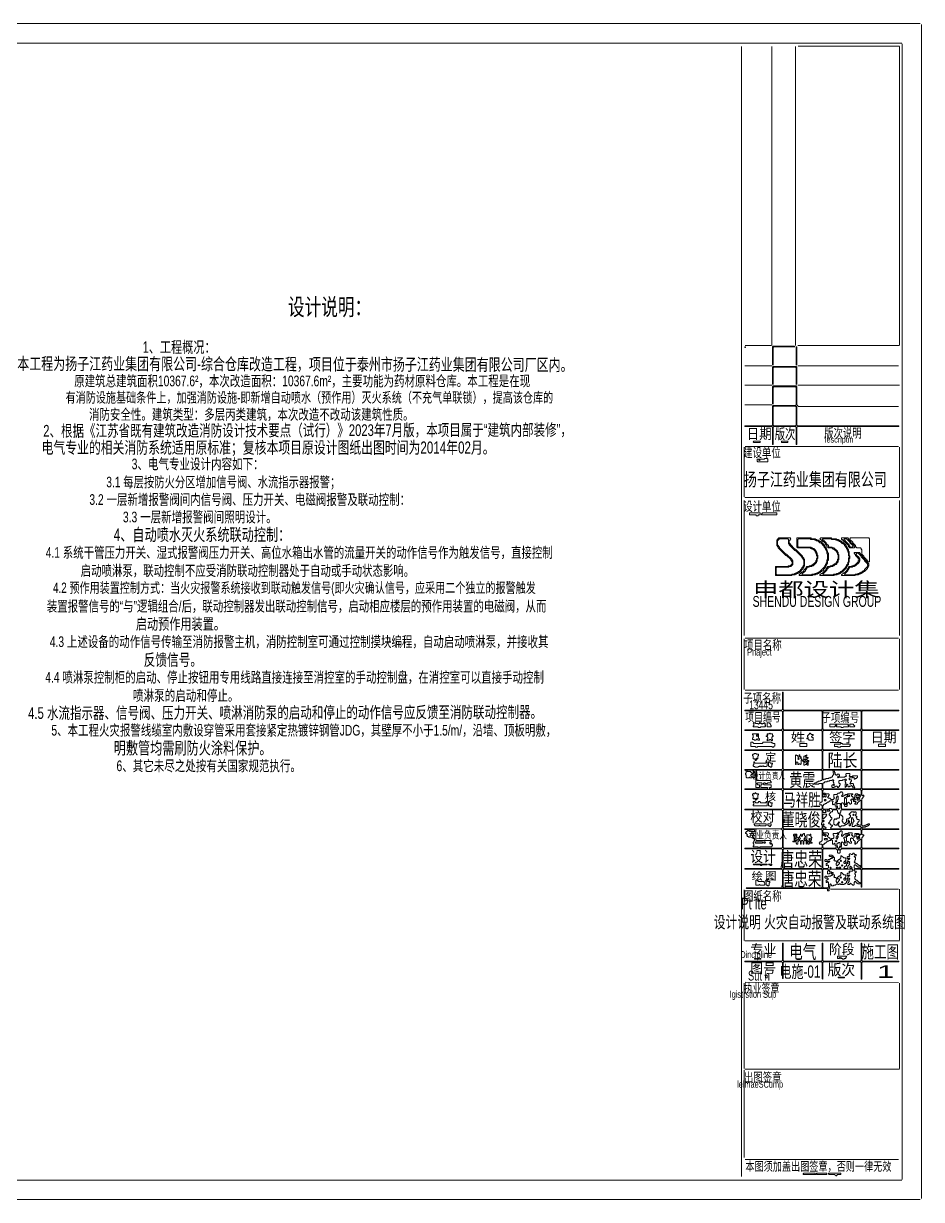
# Model space of a CAD drawing. Extents: x 67 to 2454, y 50 to 1737.
# Drawn here: x 1165 to 2454, y 50 to 1737 of the extents above; entities that cross this region are included whole.
import ezdxf

# ---------------------------------------------------------------- set-up
doc = ezdxf.new("R2010")
doc.units = 0
for name, color, linetype, lineweight in [('OCR_TEXT', 6, 'Continuous', 0), ('TRACE_CURVE', 6, 'Continuous', 0), ('TRACE_STRAIGHT', 5, 'Continuous', 0), ('TRACE_TEXT_SYMBOL', 6, 'Continuous', 0)]:
    doc.layers.add(name, color=color, linetype=linetype, lineweight=lineweight)
doc.styles.add('wqy-unicode', font='wqy-unicode.lff')

msp = doc.modelspace()

# ---------------------------------------------------------------- linework, layer by layer
at = {"layer": 'TRACE_CURVE', "color": 6}
for points in [[(2241, 1217), (2240, 1216), (2240, 1192), (2241, 1191), (2241, 1215), (2242, 1216), (2273, 1216), (2274, 1215), (2274, 1190), (2273, 1189), (2241, 1189), (2240, 1188), (2240, 1161), (2239, 1160), (2200, 1160), (2200, 1159), (2239, 1159), (2240, 1158), (2240, 1133), (2241, 1133), (2241, 1158), (2242, 1159), (2273, 1159), (2274, 1158), (2274, 1133), (2275, 1133), (2275, 1158), (2276, 1159), (2421, 1159), (2421, 1160), (2276, 1160), (2275, 1161), (2275, 1186), (2274, 1187), (2276, 1189), (2275, 1190), (2275, 1216), (2274, 1217)], [(2241, 1187), (2242, 1188), (2273, 1188), (2274, 1187), (2274, 1161), (2273, 1160), (2242, 1160), (2241, 1161)], [(2255, 750), (2256, 751), (2310, 751), (2311, 750), (2311, 725), (2310, 724), (2256, 724), (2255, 725)], [(2312, 750), (2313, 751), (2366, 751), (2367, 750), (2367, 725), (2366, 724), (2313, 724), (2312, 725)], [(2255, 722), (2256, 723), (2310, 723), (2311, 722), (2311, 696), (2310, 695), (2256, 695), (2255, 696)], [(2312, 722), (2313, 723), (2366, 723), (2367, 722), (2367, 696), (2366, 695), (2313, 695), (2312, 696)], [(2255, 693), (2256, 694), (2310, 694), (2311, 693), (2311, 668), (2310, 667), (2256, 667), (2255, 668)], [(2312, 693), (2313, 694), (2366, 694), (2367, 693), (2367, 668), (2366, 667), (2313, 667), (2312, 668)], [(2203, 665), (2204, 666), (2211, 666), (2212, 665), (2212, 663), (2213, 662), (2212, 661), (2211, 661), (2209, 663), (2209, 664), (2204, 664)], [(2209, 659), (2210, 660), (2211, 660), (2212, 659), (2212, 657), (2211, 656), (2209, 658)], [(2212, 665), (2213, 666), (2216, 666), (2217, 665), (2216, 664), (2216, 662), (2215, 661), (2214, 662), (2214, 664), (2213, 664)], [(2214, 659), (2215, 660), (2216, 659), (2215, 658)], [(2217, 665), (2218, 666), (2253, 666), (2254, 665), (2254, 640), (2253, 639), (2236, 639), (2235, 640), (2236, 641), (2238, 641), (2238, 645), (2228, 645), (2227, 646), (2227, 647), (2228, 648), (2229, 648), (2230, 647), (2232, 647), (2233, 648), (2238, 648), (2238, 649), (2237, 650), (2237, 651), (2218, 651), (2217, 652)], [(2255, 665), (2256, 666), (2310, 666), (2311, 665), (2311, 652), (2310, 651), (2309, 651), (2308, 650), (2306, 650), (2305, 649), (2304, 649), (2303, 648), (2301, 648), (2300, 647), (2300, 646), (2306, 646), (2307, 647), (2310, 647), (2311, 646), (2311, 640), (2310, 639), (2256, 639), (2255, 640)], [(2312, 665), (2313, 666), (2326, 666), (2327, 665), (2327, 662), (2328, 661), (2328, 660), (2326, 658), (2326, 657), (2325, 656), (2324, 656), (2323, 655), (2321, 655), (2320, 654), (2317, 654), (2316, 653), (2314, 653), (2313, 652), (2312, 653)], [(2328, 665), (2329, 666), (2366, 666), (2367, 665), (2367, 640), (2366, 639), (2358, 639), (2357, 640), (2358, 641), (2357, 642), (2357, 643), (2356, 644), (2356, 646), (2355, 647), (2353, 647), (2352, 648), (2352, 649), (2353, 650), (2353, 652), (2351, 652), (2350, 653), (2350, 654), (2351, 655), (2354, 655), (2355, 656), (2356, 656), (2357, 655), (2357, 653), (2358, 653), (2359, 654), (2360, 654), (2362, 656), (2362, 658), (2355, 658), (2354, 657), (2351, 657), (2350, 658), (2351, 659), (2351, 661), (2346, 661), (2345, 660), (2345, 659), (2346, 658), (2345, 657), (2344, 657), (2343, 656), (2336, 656), (2335, 657), (2336, 658), (2336, 659), (2335, 660), (2333, 660), (2332, 659), (2331, 659), (2330, 660), (2330, 662), (2329, 663), (2329, 664)], [(2327, 645), (2328, 646), (2329, 645), (2328, 644)], [(2333, 656), (2334, 657), (2335, 656), (2334, 655)], [(2351, 647), (2352, 648), (2353, 647), (2352, 646)], [(2255, 637), (2256, 638), (2310, 638), (2311, 637), (2311, 621), (2310, 620), (2309, 620), (2308, 619), (2308, 616), (2310, 616), (2311, 615), (2311, 611), (2310, 610), (2256, 610), (2255, 611)], [(2312, 637), (2313, 638), (2366, 638), (2367, 637), (2367, 631), (2366, 630), (2365, 630), (2364, 631), (2363, 631), (2362, 632), (2359, 632), (2359, 631), (2358, 630), (2358, 627), (2357, 626), (2356, 626), (2355, 627), (2355, 628), (2354, 628), (2353, 629), (2353, 630), (2354, 631), (2355, 631), (2355, 632), (2348, 632), (2347, 631), (2345, 631), (2344, 630), (2343, 630), (2341, 628), (2340, 628), (2339, 629), (2341, 631), (2341, 633), (2340, 634), (2340, 635), (2338, 635), (2336, 633), (2334, 633), (2332, 631), (2328, 631), (2328, 627), (2329, 626), (2327, 624), (2324, 624), (2322, 626), (2320, 626), (2319, 627), (2320, 628), (2320, 629), (2321, 630), (2321, 631), (2320, 632), (2316, 632), (2315, 633), (2314, 633), (2313, 632), (2312, 633)], [(2312, 631), (2313, 632), (2314, 631), (2316, 631), (2317, 630), (2317, 628), (2316, 627), (2315, 628), (2315, 629), (2314, 629), (2314, 628), (2313, 627), (2312, 628)], [(2332, 628), (2333, 629), (2334, 628), (2334, 624), (2333, 623), (2333, 621), (2332, 620), (2331, 621), (2331, 626), (2332, 627)], [(2354, 625), (2356, 623), (2356, 621), (2359, 621), (2360, 620), (2358, 618), (2358, 617), (2361, 617), (2362, 618), (2362, 619), (2366, 623), (2367, 622), (2367, 611), (2366, 610), (2340, 610), (2339, 611), (2339, 618), (2340, 619), (2341, 619), (2342, 618), (2342, 617), (2343, 616), (2343, 615), (2344, 614), (2346, 614), (2347, 615), (2347, 618), (2349, 620), (2351, 618), (2351, 617), (2352, 617), (2353, 618), (2353, 622), (2352, 623)], [(2343, 626), (2344, 627), (2346, 625), (2346, 617), (2345, 616), (2344, 617), (2344, 618), (2343, 619)], [(2346, 628), (2347, 629), (2348, 628), (2347, 627)], [(2347, 629), (2348, 630), (2350, 630), (2351, 629), (2350, 628), (2348, 628)], [(2356, 624), (2357, 625), (2358, 625), (2359, 624), (2358, 623), (2357, 623)], [(2360, 629), (2361, 630), (2363, 630), (2364, 629), (2365, 629), (2366, 628), (2365, 627), (2362, 627), (2361, 626), (2360, 627)], [(2363, 626), (2364, 626), (2365, 625), (2363, 623), (2362, 623), (2361, 624)], [(2255, 608), (2256, 609), (2310, 609), (2311, 608), (2311, 591), (2310, 590), (2310, 588), (2311, 587), (2311, 583), (2310, 582), (2256, 582), (2255, 583)], [(2322, 622), (2326, 622), (2327, 621), (2326, 620), (2326, 617), (2327, 616), (2328, 617), (2329, 617), (2330, 616), (2330, 615), (2331, 614), (2331, 612), (2332, 611), (2331, 610), (2325, 610), (2324, 611), (2322, 611), (2321, 610), (2313, 610), (2312, 611), (2312, 615), (2314, 617), (2315, 617), (2316, 618), (2317, 618), (2319, 620), (2320, 620)], [(2312, 608), (2313, 609), (2315, 609), (2316, 608), (2316, 607), (2317, 606), (2316, 605), (2313, 605), (2312, 606)], [(2314, 623), (2315, 624), (2316, 624), (2317, 623), (2316, 622), (2315, 622)], [(2318, 608), (2319, 609), (2321, 609), (2322, 608), (2321, 607), (2319, 607)], [(2330, 619), (2331, 620), (2332, 619), (2331, 618)], [(2332, 617), (2333, 618), (2337, 618), (2338, 617), (2337, 616), (2337, 612), (2335, 610), (2333, 612), (2333, 614), (2332, 615)], [(2338, 608), (2339, 609), (2366, 609), (2367, 608), (2367, 588), (2366, 587), (2364, 587), (2363, 588), (2362, 588), (2361, 589), (2363, 591), (2363, 592), (2364, 593), (2364, 595), (2362, 595), (2361, 596), (2361, 597), (2360, 598), (2361, 599), (2361, 600), (2360, 600), (2359, 601), (2359, 602), (2360, 603), (2360, 605), (2359, 606), (2358, 606), (2357, 605), (2356, 606), (2353, 606), (2350, 603), (2350, 602), (2351, 602), (2352, 601), (2352, 599), (2349, 596), (2347, 596), (2346, 595), (2346, 592), (2343, 589), (2341, 591), (2341, 592), (2340, 593), (2340, 594), (2341, 595), (2341, 599), (2340, 600), (2340, 601), (2339, 601), (2338, 602), (2337, 602), (2336, 603), (2337, 604), (2337, 605), (2338, 606)], [(2312, 602), (2313, 603), (2317, 603), (2318, 602), (2317, 601), (2317, 600), (2313, 596), (2312, 597)], [(2312, 593), (2313, 594), (2314, 593), (2313, 592)], [(2334, 591), (2335, 592), (2336, 591), (2335, 590)], [(2348, 593), (2349, 594), (2350, 593), (2349, 592)], [(2349, 592), (2350, 593), (2351, 592), (2350, 591)], [(2355, 602), (2356, 603), (2357, 602), (2356, 601)], [(2206, 580), (2207, 581), (2213, 581), (2214, 580), (2214, 578), (2213, 577), (2212, 578), (2211, 577), (2210, 577), (2209, 578), (2209, 579), (2208, 579), (2207, 578), (2206, 579)], [(2216, 581), (2217, 582), (2252, 582), (2254, 580), (2254, 555), (2253, 554), (2222, 554), (2221, 555), (2222, 556), (2239, 556), (2239, 557), (2240, 558), (2240, 559), (2239, 560), (2239, 561), (2238, 561), (2237, 560), (2236, 561), (2236, 562), (2237, 563), (2238, 563), (2238, 565), (2217, 565), (2216, 566)], [(2255, 580), (2256, 581), (2310, 581), (2311, 580), (2311, 565), (2309, 563), (2308, 563), (2308, 562), (2307, 561), (2308, 560), (2310, 560), (2311, 559), (2311, 555), (2310, 554), (2256, 554), (2255, 555)], [(2312, 588), (2313, 589), (2314, 588), (2313, 587)], [(2312, 585), (2313, 586), (2315, 584), (2316, 584), (2317, 583), (2316, 582), (2313, 582), (2312, 583)], [(2312, 580), (2313, 581), (2366, 581), (2367, 580), (2367, 574), (2366, 573), (2365, 574), (2364, 574), (2363, 575), (2358, 575), (2358, 571), (2357, 570), (2356, 570), (2355, 571), (2355, 572), (2354, 572), (2353, 573), (2354, 574), (2354, 576), (2349, 576), (2348, 575), (2345, 575), (2344, 574), (2343, 574), (2340, 571), (2339, 572), (2339, 573), (2340, 574), (2340, 578), (2339, 579), (2338, 579), (2335, 576), (2333, 576), (2332, 575), (2327, 575), (2327, 573), (2328, 572), (2328, 569), (2327, 568), (2325, 568), (2324, 567), (2323, 567), (2322, 568), (2322, 569), (2321, 569), (2319, 571), (2319, 572), (2320, 573), (2320, 575), (2319, 576), (2313, 576), (2312, 577)], [(2312, 574), (2313, 575), (2314, 574), (2314, 573), (2313, 572), (2312, 573)], [(2314, 573), (2315, 574), (2316, 574), (2317, 573), (2317, 572), (2316, 571)], [(2333, 589), (2334, 590), (2335, 589), (2334, 588)], [(2333, 574), (2334, 575), (2335, 574), (2334, 573)], [(2348, 573), (2349, 574), (2350, 574), (2351, 573), (2350, 572), (2349, 572)], [(2360, 573), (2361, 574), (2362, 574), (2363, 573), (2364, 573), (2365, 572), (2364, 571), (2363, 571), (2362, 570), (2361, 570), (2360, 571)], [(2215, 562), (2216, 563), (2225, 563), (2226, 562), (2225, 561), (2216, 561)], [(2227, 562), (2228, 563), (2229, 563), (2230, 562), (2229, 561), (2228, 561)], [(2323, 565), (2324, 566), (2325, 566), (2326, 565), (2326, 560), (2328, 560), (2329, 561), (2330, 560), (2330, 558), (2331, 557), (2331, 555), (2330, 554), (2313, 554), (2312, 555), (2312, 559), (2313, 560), (2314, 560), (2315, 561), (2316, 561), (2319, 564), (2320, 564), (2321, 565)], [(2314, 567), (2315, 568), (2318, 568), (2319, 567), (2318, 566), (2315, 566)], [(2330, 564), (2331, 565), (2332, 564), (2331, 563)], [(2333, 572), (2334, 571), (2334, 570), (2333, 569), (2333, 568), (2332, 567), (2331, 568), (2331, 570)], [(2334, 561), (2335, 562), (2336, 562), (2337, 561), (2337, 557), (2336, 556), (2336, 555), (2335, 554), (2334, 554), (2333, 555), (2333, 557), (2332, 558), (2332, 560), (2333, 561)], [(2352, 568), (2353, 569), (2354, 568), (2355, 568), (2356, 567), (2356, 565), (2357, 565), (2359, 563), (2358, 562), (2358, 560), (2359, 560), (2360, 561), (2361, 561), (2362, 562), (2362, 563), (2366, 567), (2367, 566), (2367, 555), (2366, 554), (2339, 554), (2338, 555), (2338, 556), (2339, 557), (2339, 562), (2340, 563), (2342, 561), (2342, 560), (2344, 558), (2346, 558), (2347, 559), (2347, 563), (2348, 564), (2351, 561), (2353, 561), (2353, 563), (2352, 564)], [(2342, 569), (2343, 570), (2345, 570), (2346, 569), (2346, 565), (2345, 564), (2345, 562), (2344, 561), (2343, 562), (2343, 567), (2342, 568)], [(2345, 572), (2346, 573), (2347, 573), (2348, 572), (2347, 571), (2346, 571)], [(2361, 568), (2362, 569), (2363, 569), (2364, 568), (2363, 567), (2362, 567)], [(2363, 569), (2364, 570), (2365, 569), (2364, 568)], [(2255, 552), (2256, 553), (2310, 553), (2311, 552), (2311, 526), (2310, 525), (2256, 525), (2255, 526)], [(2326, 541), (2327, 542), (2328, 541), (2327, 540)], [(2334, 552), (2335, 553), (2336, 552), (2335, 551)], [(2349, 539), (2350, 540), (2351, 539), (2350, 538)], [(2255, 523), (2256, 524), (2310, 524), (2311, 523), (2311, 498), (2310, 497), (2256, 497), (2255, 498)], [(2312, 523), (2313, 524), (2319, 524), (2320, 523), (2320, 522), (2319, 521), (2319, 517), (2321, 517), (2322, 518), (2324, 518), (2326, 516), (2325, 515), (2324, 515), (2323, 514), (2320, 514), (2319, 513), (2318, 513), (2317, 514), (2316, 514), (2315, 513), (2315, 512), (2316, 511), (2319, 511), (2320, 510), (2318, 508), (2317, 508), (2317, 505), (2318, 505), (2319, 506), (2320, 505), (2320, 498), (2319, 497), (2313, 497), (2312, 498)], [(2320, 535), (2321, 536), (2322, 535), (2321, 534)], [(2323, 524), (2354, 524), (2355, 523), (2355, 522), (2354, 521), (2350, 521), (2350, 520), (2351, 519), (2350, 518), (2348, 518), (2347, 517), (2347, 515), (2348, 515), (2349, 514), (2348, 513), (2348, 511), (2347, 510), (2345, 510), (2344, 511), (2344, 512), (2345, 513), (2345, 515), (2344, 516), (2342, 516), (2339, 519), (2338, 519), (2338, 516), (2336, 514), (2335, 514), (2333, 512), (2333, 511), (2332, 510), (2331, 511), (2331, 512), (2329, 512), (2328, 513), (2329, 514), (2329, 516), (2327, 516), (2326, 517), (2327, 518), (2327, 519), (2325, 519), (2324, 520), (2322, 520), (2321, 521), (2321, 522)], [(2322, 526), (2323, 527), (2324, 526), (2323, 525)], [(2332, 534), (2333, 535), (2334, 534), (2335, 534), (2336, 533), (2336, 532), (2333, 529), (2332, 529), (2331, 530), (2331, 532), (2332, 533)], [(2331, 526), (2332, 527), (2333, 527), (2334, 526), (2333, 525), (2332, 525)], [(2335, 526), (2336, 527), (2337, 527), (2338, 526), (2337, 525), (2336, 525)], [(2337, 536), (2338, 537), (2339, 536), (2338, 535)], [(2339, 529), (2340, 530), (2341, 529), (2340, 528)], [(2347, 534), (2348, 535), (2350, 535), (2351, 534), (2350, 533), (2350, 532), (2351, 531), (2348, 528), (2348, 526), (2347, 525), (2343, 525), (2342, 526), (2344, 528), (2345, 528), (2346, 529), (2346, 531), (2347, 532), (2348, 532), (2348, 533)], [(2342, 534), (2343, 535), (2344, 535), (2345, 534), (2345, 533), (2344, 532), (2343, 532), (2342, 533)], [(2351, 527), (2352, 528), (2354, 526), (2353, 525), (2352, 525), (2351, 526)], [(2357, 529), (2358, 530), (2359, 530), (2361, 528), (2362, 528), (2363, 527), (2365, 527), (2366, 528), (2367, 527), (2367, 526), (2366, 525), (2358, 525), (2357, 526)], [(2357, 523), (2358, 524), (2366, 524), (2367, 523), (2367, 505), (2366, 504), (2365, 505), (2364, 505), (2361, 508), (2360, 508), (2358, 510), (2358, 513), (2359, 514), (2359, 516), (2358, 517), (2358, 518), (2359, 519), (2360, 519), (2360, 521), (2358, 521), (2357, 522)], [(2332, 510), (2333, 511), (2334, 510), (2335, 510), (2336, 509), (2336, 508), (2333, 505), (2332, 505), (2331, 506), (2331, 508), (2332, 509)], [(2337, 512), (2338, 513), (2339, 512), (2338, 511)], [(2342, 510), (2343, 511), (2344, 511), (2345, 510), (2345, 509), (2344, 508), (2343, 508), (2342, 509)], [(2349, 515), (2350, 516), (2351, 515), (2350, 514)], [(2339, 505), (2340, 506), (2341, 505), (2340, 504)]]:
    msp.add_lwpolyline(points, close=True, dxfattribs=at)
for points in [[(2254, 778), (2254, 753), (2253, 752), (2200, 752), (2200, 751), (2253, 751), (2254, 750), (2254, 725), (2253, 724), (2200, 724), (2200, 723), (2253, 723), (2254, 722), (2254, 696), (2253, 695), (2200, 695), (2200, 694), (2253, 694), (2254, 693), (2254, 668), (2253, 667), (2200, 667), (2200, 666), (2201, 666), (2202, 665), (2202, 662), (2201, 661), (2201, 660), (2202, 659), (2202, 656), (2203, 655), (2206, 655), (2207, 656), (2208, 655), (2210, 655), (2211, 656), (2212, 656), (2213, 655), (2214, 655), (2214, 656), (2215, 657), (2216, 656), (2216, 648), (2217, 647), (2216, 646), (2216, 641), (2221, 641), (2221, 645), (2219, 645), (2218, 646), (2218, 647), (2219, 648), (2224, 648), (2225, 647), (2225, 646), (2224, 645), (2223, 645), (2223, 641), (2232, 641), (2233, 640), (2232, 639), (2200, 639), (2200, 638), (2253, 638)], [(2368, 722), (2369, 723), (2421, 723), (2421, 724), (2369, 724), (2368, 725), (2368, 750), (2369, 751), (2421, 751), (2421, 752), (2256, 752), (2255, 753), (2255, 778), (2254, 778)], [(2368, 552), (2369, 553), (2421, 553), (2421, 554), (2369, 554), (2368, 555), (2368, 569), (2371, 572), (2371, 573), (2369, 573), (2368, 574), (2368, 580), (2369, 581), (2421, 581), (2421, 582), (2369, 582), (2368, 583), (2369, 584), (2373, 584), (2374, 585), (2375, 585), (2376, 586), (2377, 586), (2379, 588), (2379, 589), (2377, 589), (2376, 588), (2375, 588), (2374, 587), (2373, 587), (2372, 586), (2369, 586), (2368, 587), (2368, 608), (2369, 609), (2421, 609), (2421, 610), (2369, 610), (2368, 611), (2368, 625), (2371, 628), (2371, 630), (2370, 630), (2369, 629), (2368, 630), (2368, 637), (2369, 638), (2421, 638), (2421, 639), (2369, 639), (2368, 640), (2368, 665), (2369, 666), (2421, 666), (2421, 667), (2369, 667), (2368, 668), (2368, 693), (2369, 694), (2421, 694), (2421, 695), (2369, 695), (2368, 696), (2368, 722)], [(2343, 652), (2344, 653), (2345, 653), (2346, 652), (2344, 650), (2344, 649), (2345, 648), (2345, 647), (2344, 646), (2344, 641), (2346, 643), (2346, 645), (2347, 646), (2348, 645), (2348, 643), (2349, 642), (2350, 642), (2351, 643), (2352, 643), (2353, 644), (2355, 642), (2355, 641), (2356, 640), (2355, 639), (2313, 639), (2312, 640), (2312, 647), (2313, 648), (2314, 648), (2315, 649), (2318, 649), (2319, 650), (2321, 650), (2322, 651), (2325, 651), (2326, 652), (2327, 652), (2328, 651), (2327, 650), (2327, 649), (2328, 648), (2328, 646), (2327, 645), (2326, 645), (2325, 644), (2325, 642), (2326, 641), (2328, 641), (2329, 642), (2330, 642), (2331, 643), (2332, 643), (2333, 642), (2333, 641), (2334, 641), (2336, 643), (2336, 644), (2337, 645), (2337, 647), (2336, 647), (2335, 648), (2335, 650), (2336, 651), (2340, 651)], [(2340, 651), (2341, 652), (2343, 652)], [(2253, 638), (2254, 637), (2254, 611), (2253, 610), (2200, 610), (2200, 609), (2253, 609), (2254, 608), (2254, 583), (2253, 582), (2200, 582), (2200, 581), (2204, 581), (2205, 580), (2203, 578), (2202, 578), (2202, 577), (2201, 576), (2201, 575), (2202, 575), (2204, 573), (2203, 572), (2204, 571), (2205, 571), (2206, 570), (2208, 570), (2208, 572), (2209, 573), (2209, 574), (2210, 575), (2211, 575), (2213, 573), (2212, 572), (2211, 572), (2211, 570), (2212, 570), (2214, 568), (2214, 565), (2213, 564), (2213, 563), (2212, 562), (2212, 561), (2213, 560), (2213, 558), (2212, 557), (2212, 556), (2219, 556), (2220, 555), (2219, 554), (2200, 554), (2200, 553), (2253, 553), (2254, 552), (2254, 526), (2253, 525), (2200, 525), (2200, 524), (2253, 524), (2254, 523), (2254, 498), (2253, 497), (2202, 497), (2203, 496), (2318, 496)], [(2323, 583), (2326, 586), (2326, 587), (2324, 587), (2323, 588), (2323, 589), (2321, 589), (2320, 590), (2322, 592), (2322, 593), (2325, 596), (2325, 598), (2324, 598), (2323, 599), (2323, 600), (2321, 602), (2321, 603), (2324, 606), (2326, 606), (2326, 608)], [(2326, 608), (2327, 609), (2332, 609), (2333, 608), (2333, 606), (2334, 605), (2334, 604), (2335, 604), (2337, 602), (2336, 601), (2336, 598), (2335, 597), (2332, 597), (2332, 596), (2331, 595), (2330, 596), (2329, 596), (2329, 595), (2328, 594), (2328, 588), (2329, 588), (2330, 587), (2332, 587), (2332, 588), (2333, 589), (2334, 588), (2334, 586), (2335, 586), (2337, 584), (2339, 586), (2342, 586), (2343, 587), (2344, 587), (2345, 588), (2346, 588), (2349, 591), (2350, 590), (2350, 586), (2351, 586), (2352, 587), (2352, 589), (2353, 590), (2353, 597), (2354, 598), (2355, 597), (2355, 596), (2356, 595), (2356, 594), (2357, 593), (2355, 591), (2355, 589), (2354, 588), (2354, 585), (2357, 585), (2359, 587), (2360, 586), (2362, 586), (2363, 585), (2366, 585), (2367, 584), (2367, 583), (2366, 582), (2324, 582), (2323, 583)], [(2312, 552), (2313, 553), (2331, 553), (2333, 551), (2333, 548), (2334, 547), (2336, 547), (2337, 548), (2337, 551), (2339, 553), (2366, 553), (2367, 552), (2367, 529), (2366, 528), (2365, 529), (2364, 529), (2361, 532), (2360, 532), (2359, 533), (2358, 533), (2357, 534), (2358, 535), (2358, 537), (2359, 538), (2359, 541), (2358, 541), (2357, 542), (2358, 543), (2360, 543), (2360, 545), (2358, 545), (2357, 546), (2357, 547), (2355, 547), (2355, 546), (2354, 545), (2353, 545), (2352, 546), (2351, 546), (2350, 545), (2350, 544), (2351, 543), (2350, 542), (2348, 542), (2347, 541), (2347, 539), (2348, 539), (2349, 538), (2348, 537), (2348, 535), (2347, 534), (2345, 534), (2344, 535), (2344, 536), (2345, 537), (2345, 539), (2344, 540), (2342, 540), (2339, 543), (2338, 543), (2338, 540), (2336, 538), (2335, 538), (2333, 536)], [(2333, 536), (2333, 535), (2332, 534), (2331, 535), (2331, 536), (2329, 536), (2328, 537), (2329, 538), (2329, 540), (2327, 542), (2327, 543), (2326, 543), (2325, 544), (2321, 544), (2321, 543), (2322, 542), (2324, 542), (2326, 540), (2325, 539), (2323, 539), (2322, 538), (2320, 538), (2319, 537), (2318, 537), (2317, 538), (2316, 538), (2315, 537), (2315, 536), (2316, 535), (2319, 535), (2320, 534), (2318, 532), (2317, 532), (2317, 529), (2318, 529), (2319, 530), (2320, 529), (2320, 526), (2319, 525), (2313, 525), (2312, 526), (2312, 552)], [(2318, 496), (2319, 495), (2319, 493), (2321, 493), (2321, 494), (2320, 495), (2322, 497), (2321, 498), (2322, 499), (2322, 502), (2323, 503), (2324, 502), (2324, 501), (2325, 500), (2327, 500), (2328, 501), (2330, 501), (2332, 503), (2333, 503), (2334, 502), (2335, 502), (2336, 503), (2337, 503), (2338, 502), (2342, 502), (2343, 503), (2344, 503), (2346, 505), (2346, 506), (2347, 507), (2348, 507), (2348, 509), (2347, 510), (2348, 511), (2350, 511), (2351, 510), (2350, 509), (2350, 506), (2348, 504), (2348, 502), (2351, 502), (2351, 503), (2352, 504), (2355, 501), (2356, 501), (2357, 502), (2357, 505), (2358, 506), (2359, 506), (2361, 504), (2362, 504), (2363, 503), (2365, 503), (2366, 504), (2367, 503), (2367, 498), (2368, 498), (2368, 523), (2369, 524), (2421, 524), (2421, 525), (2369, 525), (2368, 526), (2368, 552)]]:
    msp.add_lwpolyline(points, dxfattribs=at)
at = {"layer": 'TRACE_STRAIGHT', "color": 5}
for p, q in [((69.4, 1737), (2451.9, 1737)), ((2453.6, 1735.4), (2453.6, 51.6)), ((138.1, 1708.7), (2425.6, 1708.7)), ((2195.4, 1704.1), (2195.4, 82.9)), ((2239, 1704), (2239, 1275)), ((2273, 1704), (2273, 1275)), ((2276.9, 1704.5), (2421.9, 1704.5)), ((2422, 1704), (2422, 1275)), ((2426, 1708), (2426, 79)), ((2200.6, 1274.9), (2238.1, 1274.9)), ((2276, 1275), (2421, 1275)), ((2200, 1246), (2239, 1246)), ((2276, 1246), (2335, 1246)), ((2276.9, 1245.8), (2420.6, 1245.9)), ((2200, 1218), (2239, 1218)), ((2276, 1218), (2422, 1218)), ((2200, 1190), (2239, 1190)), ((2276.9, 1187.4), (2420.6, 1187.4)), ((2199.4, 1129.1), (2199.4, 1057.9)), ((2200.6, 1130.2), (2420.6, 1130.1)), ((2422.3, 1057.9), (2422.3, 1129.1)), ((2199.4, 859.1), (2199.4, 1052.9)), ((2200, 1057), (2422, 1057)), ((2422.3, 859.1), (2422.3, 1052.9)), ((2199.4, 854.1), (2199.4, 781.6)), ((2200.6, 855.5), (2420.6, 855.5)), ((2422.3, 854.1), (2422.3, 781.6)), ((2200.6, 780.8), (2420.6, 780.9)), ((2199.4, 494.1), (2199.4, 421.6)), ((2323.1, 495.1), (2420.6, 495.1)), ((2422, 495), (2422, 422)), ((2200, 421), (2422, 421)), ((2199.4, 360.4), (2199.4, 237.9)), ((2200.6, 361.6), (2420.6, 361.4)), ((2422.3, 360.4), (2422.3, 237.9)), ((2200, 237), (2422, 237)), ((2199.4, 235.4), (2199.4, 110.4)), ((2200.6, 107.4), (2420.6, 107.4)), ((94.4, 77.7), (2425.6, 77.7)), ((69.4, 50.1), (2451.9, 50.1))]:
    msp.add_line(p, q, dxfattribs=at)
at = {"layer": 'TRACE_TEXT_SYMBOL', "color": 6}
for points in [[(2200, 1273), (2201, 1273), (2201, 1272), (2200, 1272)], [(2241, 1274), (2240, 1273), (2240, 1248), (2241, 1247), (2241, 1272), (2242, 1273), (2272, 1273), (2271, 1274)], [(2274, 1273), (2274, 1247), (2275, 1248), (2275, 1273)], [(2241, 1245), (2240, 1244), (2240, 1220), (2241, 1219), (2241, 1243), (2242, 1244), (2273, 1244), (2274, 1243), (2274, 1219), (2275, 1220), (2275, 1244), (2274, 1245)], [(2213, 1138), (2212, 1137), (2213, 1136), (2222, 1136), (2222, 1138)], [(2253, 1138), (2253, 1136), (2262, 1136), (2262, 1138)], [(2232, 1114), (2231, 1113), (2229, 1113), (2228, 1112), (2218, 1112), (2218, 1109), (2219, 1108), (2233, 1108), (2233, 1112), (2232, 1113)], [(2220, 1111), (2221, 1112), (2222, 1111), (2221, 1110)], [(2207, 1035), (2207, 1032), (2216, 1032), (2217, 1031), (2219, 1031), (2220, 1032), (2222, 1032), (2222, 1035)], [(2225, 1035), (2225, 1034), (2224, 1033), (2224, 1032), (2246, 1032), (2246, 1035)], [(2249, 999), (2248, 998), (2247, 998), (2247, 997), (2246, 996), (2246, 988), (2248, 986), (2248, 985), (2259, 974), (2260, 974), (2266, 968), (2266, 967), (2268, 965), (2268, 962), (2265, 959), (2263, 959), (2262, 958), (2244, 958), (2244, 945), (2267, 945), (2268, 946), (2272, 946), (2273, 947), (2274, 947), (2275, 948), (2276, 948), (2277, 949), (2278, 949), (2284, 955), (2284, 956), (2285, 957), (2285, 958), (2286, 959), (2286, 968), (2285, 969), (2285, 970), (2283, 972), (2283, 973), (2273, 983), (2272, 983), (2265, 990), (2265, 991), (2264, 992), (2264, 995), (2265, 996), (2265, 997), (2266, 998), (2265, 999)], [(2250, 998), (2262, 998), (2263, 997), (2263, 991), (2264, 990), (2264, 989), (2272, 981), (2273, 981), (2282, 972), (2282, 971), (2284, 969), (2284, 968), (2285, 967), (2285, 960), (2284, 959), (2284, 958), (2282, 956), (2282, 955), (2278, 951), (2277, 951), (2275, 949), (2274, 949), (2273, 948), (2272, 948), (2271, 947), (2268, 947), (2267, 946), (2246, 946), (2245, 947), (2245, 956), (2246, 957), (2263, 957), (2264, 958), (2266, 958), (2269, 961), (2269, 966), (2268, 967), (2268, 968), (2260, 976), (2259, 976), (2250, 985), (2250, 986), (2247, 989), (2247, 995)], [(2342, 997), (2343, 998), (2346, 998), (2351, 993), (2351, 992), (2355, 988), (2355, 987), (2354, 986), (2352, 986), (2350, 988), (2350, 989), (2344, 995), (2344, 996), (2343, 996)], [(2350, 996), (2351, 997), (2352, 996), (2351, 995)], [(2351, 995), (2352, 996), (2353, 995), (2352, 994)], [(2352, 994), (2353, 995), (2355, 993), (2355, 992), (2354, 991), (2352, 993)], [(2354, 991), (2355, 992), (2356, 991), (2355, 990)], [(2355, 990), (2356, 991), (2357, 990), (2356, 989)], [(2356, 989), (2357, 990), (2358, 989), (2357, 988)], [(2357, 988), (2358, 989), (2359, 988), (2359, 987), (2358, 986), (2357, 987)], [(2360, 976), (2361, 977), (2363, 977), (2367, 973), (2367, 972), (2372, 967), (2372, 966), (2376, 962), (2376, 961), (2377, 960), (2376, 959), (2376, 958), (2372, 954), (2372, 953), (2371, 952), (2370, 952), (2368, 950), (2367, 950), (2366, 949), (2365, 949), (2364, 948), (2363, 948), (2362, 947), (2359, 947), (2358, 946), (2344, 946), (2343, 947), (2348, 952), (2348, 953), (2350, 955), (2350, 956), (2351, 957), (2354, 957), (2355, 958), (2357, 958), (2358, 959), (2359, 959), (2364, 964), (2364, 965), (2365, 966), (2365, 969), (2364, 970), (2364, 971), (2360, 975)], [(2367, 975), (2368, 976), (2369, 975), (2368, 974)], [(2368, 974), (2369, 975), (2370, 974), (2369, 973)], [(2369, 973), (2370, 974), (2371, 973), (2371, 972), (2370, 971), (2369, 972)], [(2370, 971), (2371, 972), (2372, 971), (2371, 970)], [(2371, 970), (2372, 971), (2373, 970), (2372, 969)], [(2372, 969), (2373, 970), (2374, 969), (2373, 968)], [(2373, 968), (2374, 969), (2375, 968), (2375, 967), (2374, 966), (2373, 967)], [(2374, 966), (2375, 967), (2376, 966), (2375, 965)], [(2375, 965), (2376, 966), (2377, 965), (2376, 964)], [(2222, 735), (2221, 734), (2221, 733), (2220, 732), (2219, 733), (2216, 733), (2215, 734), (2212, 734), (2213, 733), (2213, 730), (2212, 729), (2212, 728), (2219, 728), (2220, 727), (2222, 727), (2223, 728), (2229, 728), (2230, 729), (2230, 730), (2229, 731), (2230, 732), (2229, 733), (2229, 734), (2228, 734), (2227, 733), (2226, 733), (2225, 732), (2224, 733), (2223, 733), (2222, 734)], [(2232, 734), (2232, 728), (2238, 728), (2238, 730), (2237, 731), (2237, 732), (2235, 734)], [(2322, 732), (2322, 728), (2329, 728), (2330, 729), (2331, 729), (2332, 728), (2338, 728), (2339, 727), (2341, 727), (2342, 728), (2349, 728), (2349, 730), (2348, 731), (2349, 732)], [(2330, 730), (2331, 731), (2332, 730), (2331, 729)], [(2351, 732), (2351, 728), (2357, 728), (2358, 729), (2356, 731), (2356, 732)], [(2211, 718), (2211, 717), (2212, 716), (2212, 713), (2211, 712), (2211, 710), (2213, 710), (2214, 709), (2216, 709), (2218, 711), (2219, 710), (2219, 709), (2221, 709), (2221, 711), (2220, 712), (2220, 718)], [(2217, 716), (2218, 717), (2219, 716), (2219, 715), (2218, 714), (2217, 715)], [(2236, 719), (2235, 718), (2232, 718), (2232, 717), (2233, 716), (2232, 715), (2231, 715), (2231, 714), (2232, 714), (2233, 713), (2233, 711), (2232, 710), (2232, 708), (2233, 709), (2235, 709), (2236, 710), (2237, 710), (2239, 708), (2240, 709), (2240, 710), (2239, 711), (2239, 713), (2240, 714), (2241, 714), (2241, 715), (2240, 716), (2240, 718), (2237, 718)], [(2293, 719), (2293, 718), (2290, 715), (2290, 714), (2291, 713), (2290, 712), (2289, 712), (2289, 711), (2291, 711), (2292, 710), (2292, 709), (2298, 709), (2298, 713), (2297, 713), (2296, 714), (2298, 716), (2298, 717), (2296, 717), (2294, 719)], [(2209, 706), (2209, 700), (2215, 700), (2216, 699), (2218, 699), (2219, 700), (2239, 700), (2240, 699), (2242, 699), (2242, 700), (2243, 701), (2243, 704), (2241, 704), (2240, 705), (2239, 705), (2238, 706), (2226, 706), (2226, 705), (2225, 704), (2213, 704), (2211, 706)], [(2279, 704), (2279, 700), (2289, 700), (2289, 704)], [(2338, 704), (2337, 703), (2329, 703), (2329, 700), (2333, 700), (2334, 699), (2337, 699), (2338, 700), (2351, 700), (2351, 701), (2352, 702), (2351, 703), (2341, 703), (2340, 704)], [(2392, 703), (2392, 700), (2402, 700), (2402, 703)], [(2214, 690), (2213, 689), (2212, 689), (2211, 688), (2211, 687), (2212, 686), (2212, 682), (2214, 682), (2215, 681), (2215, 680), (2216, 680), (2218, 682), (2219, 682), (2219, 686), (2220, 687), (2220, 689), (2217, 689), (2216, 690)], [(2213, 678), (2213, 674), (2212, 673), (2212, 672), (2213, 671), (2214, 671), (2215, 670), (2219, 670), (2220, 671), (2221, 671), (2222, 672), (2223, 671), (2224, 671), (2225, 672), (2226, 671), (2227, 672), (2228, 671), (2231, 671), (2232, 672), (2232, 678), (2231, 678), (2231, 677), (2230, 676), (2215, 676), (2214, 677), (2214, 678)], [(2216, 682), (2217, 683), (2218, 682), (2217, 681)], [(2234, 678), (2234, 672), (2235, 671), (2236, 671), (2237, 670), (2238, 670), (2239, 671), (2239, 674), (2240, 675), (2240, 676), (2237, 676), (2236, 677), (2236, 678)], [(2274, 688), (2273, 687), (2273, 674), (2274, 674), (2274, 677), (2275, 678), (2276, 677), (2276, 674), (2277, 674), (2278, 675), (2279, 675), (2280, 674), (2281, 675), (2281, 680), (2282, 681), (2283, 680), (2283, 679), (2284, 679), (2285, 678), (2285, 673), (2286, 673), (2287, 674), (2289, 674), (2290, 673), (2291, 673), (2291, 678), (2292, 679), (2292, 680), (2290, 680), (2289, 681), (2289, 682), (2290, 683), (2291, 683), (2291, 684), (2288, 684), (2287, 685), (2288, 686), (2289, 686), (2289, 688), (2288, 687), (2287, 687), (2286, 686), (2285, 686), (2285, 681), (2284, 680), (2283, 680), (2282, 681), (2282, 682), (2281, 682), (2280, 683), (2281, 684), (2281, 685), (2280, 685), (2279, 686), (2279, 688), (2278, 688), (2278, 685), (2277, 684), (2276, 685), (2276, 687), (2275, 687)], [(2276, 682), (2277, 683), (2278, 682), (2277, 681)], [(2285, 678), (2286, 679), (2287, 678), (2286, 677)], [(2286, 681), (2287, 682), (2288, 681), (2287, 680)], [(2288, 678), (2289, 679), (2290, 678), (2290, 676), (2289, 675), (2288, 676)], [(2215, 634), (2215, 633), (2214, 632), (2213, 632), (2212, 633), (2212, 632), (2211, 631), (2211, 630), (2212, 629), (2212, 625), (2213, 625), (2214, 626), (2215, 625), (2215, 623), (2216, 623), (2218, 625), (2219, 625), (2219, 630), (2220, 631), (2220, 632), (2217, 632)], [(2216, 625), (2217, 626), (2218, 625), (2217, 624)], [(2212, 621), (2212, 620), (2213, 619), (2213, 617), (2212, 616), (2212, 615), (2232, 615), (2232, 621), (2231, 621), (2231, 620), (2230, 619), (2223, 619), (2222, 620), (2222, 621), (2220, 621), (2220, 620), (2219, 619), (2216, 619), (2215, 620), (2215, 621)], [(2234, 621), (2234, 615), (2236, 615), (2237, 614), (2238, 614), (2239, 615), (2239, 618), (2240, 619), (2237, 619), (2236, 620), (2236, 621)], [(2213, 589), (2214, 588), (2214, 587), (2215, 586), (2220, 586), (2221, 587), (2222, 586), (2230, 586), (2231, 587), (2231, 589)], [(2233, 589), (2233, 587), (2234, 586), (2235, 586), (2236, 585), (2237, 585), (2237, 586), (2238, 587), (2238, 589)], [(2271, 566), (2272, 567), (2275, 567), (2276, 566), (2275, 565), (2272, 565)], [(2272, 572), (2273, 573), (2274, 572), (2274, 569), (2273, 568), (2272, 569)], [(2277, 569), (2278, 570), (2280, 568), (2278, 566), (2277, 567)], [(2287, 565), (2288, 566), (2289, 565), (2288, 564)], [(2289, 564), (2290, 565), (2291, 564), (2291, 563), (2290, 562), (2289, 563)], [(2292, 567), (2293, 568), (2294, 567), (2293, 566)], [(2292, 564), (2293, 565), (2294, 564), (2294, 563), (2293, 562), (2292, 563)], [(2212, 531), (2213, 530), (2214, 530), (2215, 531), (2216, 530), (2222, 530), (2223, 529), (2224, 529), (2225, 530), (2232, 530), (2232, 531)], [(2234, 531), (2235, 530), (2236, 530), (2237, 529), (2238, 529), (2239, 530), (2239, 531)], [(2216, 508), (2216, 501), (2220, 501), (2221, 502), (2222, 501), (2228, 501), (2229, 502), (2229, 504), (2228, 505), (2228, 506), (2220, 506), (2218, 508)], [(2231, 508), (2230, 507), (2231, 506), (2231, 501), (2232, 501), (2233, 500), (2234, 500), (2235, 501), (2235, 504), (2236, 505), (2236, 506), (2233, 506), (2232, 507), (2232, 508)], [(2232, 510), (2234, 510), (2234, 509), (2232, 509)], [(2239, 510), (2241, 510), (2241, 509), (2239, 509)], [(2254, 418), (2254, 393), (2253, 392), (2200, 392), (2200, 391), (2253, 391), (2254, 390), (2254, 367), (2255, 367), (2255, 390), (2256, 391), (2310, 391), (2311, 390), (2311, 367), (2312, 366), (2312, 390), (2313, 391), (2366, 391), (2367, 390), (2367, 366), (2368, 366), (2368, 390), (2369, 391), (2421, 391), (2421, 392), (2369, 392), (2368, 393), (2368, 418), (2367, 418), (2367, 393), (2366, 392), (2313, 392), (2312, 393), (2312, 418), (2311, 418), (2311, 393), (2310, 392), (2256, 392), (2255, 393), (2255, 418)], [(2214, 396), (2216, 396), (2216, 395), (2214, 395)], [(2217, 396), (2221, 396), (2221, 395), (2217, 395)], [(2222, 396), (2223, 396), (2223, 395), (2222, 395)], [(2333, 399), (2333, 396), (2335, 396), (2336, 397), (2337, 396), (2338, 397), (2339, 396), (2340, 396), (2341, 395), (2342, 395), (2343, 396), (2345, 396), (2345, 397), (2346, 398), (2346, 399)], [(2229, 372), (2230, 371), (2230, 368), (2232, 368), (2232, 372)], [(2334, 369), (2334, 368), (2343, 368), (2343, 369)], [(2285, 88), (2284, 87), (2284, 86), (2302, 86), (2303, 87), (2304, 86), (2318, 86), (2318, 88), (2303, 88), (2303, 87), (2302, 86), (2301, 87), (2301, 88)], [(2320, 88), (2320, 87), (2321, 86), (2329, 86), (2331, 84), (2332, 84), (2332, 85), (2333, 86), (2338, 86), (2338, 88)]]:
    msp.add_lwpolyline(points, close=True, dxfattribs=at)
for points in [[(2275, 999), (2275, 986), (2276, 985), (2294, 985), (2295, 984), (2296, 984), (2297, 983), (2298, 983), (2301, 980), (2301, 979), (2302, 978), (2302, 977), (2303, 976), (2303, 974), (2304, 973), (2304, 970), (2303, 969), (2303, 967), (2302, 966), (2302, 965), (2297, 960), (2296, 960), (2295, 959), (2293, 959), (2292, 958), (2289, 958), (2288, 957), (2288, 956), (2285, 953), (2285, 952), (2283, 950), (2282, 950), (2278, 946), (2278, 945), (2297, 945), (2298, 946), (2301, 946), (2302, 947), (2304, 947), (2305, 948), (2306, 948), (2307, 949), (2308, 949), (2311, 952), (2312, 952), (2313, 953), (2313, 954), (2316, 957), (2316, 958), (2317, 959), (2317, 960), (2318, 961), (2318, 962), (2319, 963), (2319, 966), (2320, 967), (2320, 977), (2319, 978), (2319, 980), (2318, 981), (2318, 983), (2317, 984), (2317, 985), (2315, 987)], [(2315, 987), (2315, 988), (2309, 994), (2308, 994), (2306, 996), (2304, 996), (2303, 997), (2302, 997), (2301, 998), (2296, 998), (2295, 999), (2275, 999)], [(2276, 997), (2277, 998), (2294, 998), (2295, 997), (2300, 997), (2301, 996), (2302, 996), (2303, 995), (2305, 995), (2308, 992), (2309, 992), (2314, 987), (2314, 986), (2316, 984), (2316, 983), (2317, 982), (2317, 981), (2318, 980), (2318, 977), (2319, 976), (2319, 968), (2318, 967), (2318, 964), (2317, 963), (2317, 962), (2316, 961), (2316, 960), (2315, 959), (2315, 958), (2307, 950), (2306, 950), (2305, 949), (2304, 949), (2303, 948), (2301, 948), (2300, 947), (2297, 947), (2296, 946), (2283, 946), (2282, 947), (2287, 952), (2287, 953), (2289, 955), (2289, 956), (2290, 957), (2292, 957), (2293, 958), (2296, 958), (2297, 959), (2298, 959), (2303, 964), (2303, 965), (2304, 966), (2304, 969), (2305, 970), (2305, 974), (2304, 975), (2304, 977), (2303, 978), (2303, 979), (2302, 980), (2302, 981), (2299, 984), (2298, 984)], [(2298, 984), (2297, 985), (2296, 985), (2295, 986), (2277, 986), (2276, 987), (2276, 997)], [(2309, 999), (2308, 998), (2312, 994), (2313, 994), (2316, 991), (2316, 990), (2318, 988), (2318, 987), (2320, 985), (2325, 985), (2327, 983), (2328, 983), (2332, 979), (2332, 978), (2333, 977), (2333, 976), (2334, 975), (2334, 969), (2333, 968), (2333, 966), (2331, 964), (2331, 963), (2330, 962), (2329, 962), (2327, 960), (2326, 960), (2325, 959), (2323, 959), (2322, 958), (2319, 958), (2319, 957), (2317, 955), (2317, 954), (2311, 948), (2310, 948), (2308, 946), (2308, 945), (2328, 945), (2329, 946), (2332, 946), (2333, 947), (2335, 947), (2336, 948), (2337, 948), (2339, 950), (2340, 950), (2346, 956), (2346, 957), (2347, 958), (2347, 959), (2349, 961), (2349, 964), (2350, 965), (2350, 969), (2351, 970), (2351, 973), (2350, 974), (2350, 979), (2349, 980), (2349, 982), (2348, 983), (2348, 984), (2347, 985), (2347, 986)], [(2347, 986), (2345, 988), (2345, 989), (2341, 993), (2340, 993), (2338, 995), (2337, 995), (2336, 996), (2335, 996), (2334, 997), (2332, 997), (2331, 998), (2325, 998), (2324, 999), (2309, 999)], [(2311, 997), (2312, 998), (2324, 998), (2325, 997), (2330, 997), (2331, 996), (2333, 996), (2334, 995), (2335, 995), (2336, 994), (2337, 994), (2340, 991), (2341, 991), (2343, 989), (2343, 988), (2346, 985), (2346, 984), (2347, 983), (2347, 982), (2348, 981), (2348, 979), (2349, 978), (2349, 974), (2350, 973), (2350, 971), (2349, 970), (2349, 965), (2348, 964), (2348, 962), (2346, 960), (2346, 959), (2345, 958), (2345, 957), (2339, 951), (2338, 951), (2336, 949), (2335, 949), (2334, 948), (2332, 948), (2331, 947), (2328, 947), (2327, 946), (2313, 946), (2312, 947), (2318, 953), (2318, 954), (2321, 957), (2322, 957), (2323, 958), (2326, 958), (2327, 959), (2328, 959), (2330, 961), (2331, 961), (2332, 962), (2332, 963), (2334, 965), (2334, 967), (2335, 968), (2335, 975), (2334, 976), (2334, 978), (2333, 979), (2333, 980)], [(2333, 980), (2328, 985), (2326, 985), (2325, 986), (2321, 986), (2320, 987), (2320, 988), (2317, 991), (2317, 992), (2313, 996), (2312, 996), (2311, 997)], [(2339, 999), (2339, 997), (2340, 997), (2349, 988), (2349, 987), (2351, 985), (2357, 985), (2359, 987), (2361, 985), (2366, 985), (2367, 984), (2367, 983), (2368, 982), (2368, 976), (2367, 975), (2365, 977), (2365, 978), (2357, 978), (2357, 977), (2359, 975), (2359, 974), (2363, 970), (2363, 969), (2364, 968), (2364, 967), (2363, 966), (2363, 965), (2358, 960), (2357, 960), (2356, 959), (2354, 959), (2353, 958), (2350, 958), (2349, 957), (2349, 956), (2347, 954), (2347, 953), (2343, 949), (2342, 949), (2339, 946), (2339, 945), (2358, 945), (2359, 946), (2363, 946), (2364, 947), (2365, 947), (2366, 948), (2367, 948), (2368, 949), (2369, 949), (2371, 951), (2372, 951), (2376, 955), (2376, 956), (2377, 957), (2377, 958), (2378, 959), (2378, 962), (2376, 964), (2377, 965), (2379, 965), (2379, 998), (2378, 999), (2352, 999)], [(2352, 999), (2351, 998), (2351, 997), (2350, 996), (2349, 997), (2349, 998), (2348, 999), (2339, 999)], [(2285, 575), (2284, 574), (2283, 574), (2283, 572), (2282, 571), (2281, 572), (2281, 574), (2280, 574), (2280, 572), (2277, 569), (2276, 569), (2275, 570), (2275, 574), (2271, 574), (2270, 573), (2270, 572), (2271, 571), (2271, 566), (2272, 565), (2271, 564), (2269, 564), (2269, 563), (2272, 563), (2273, 564), (2274, 563), (2274, 561), (2275, 560), (2276, 560), (2276, 563), (2278, 565), (2279, 565), (2280, 564), (2280, 560), (2281, 560), (2281, 564), (2282, 565), (2283, 565), (2284, 564), (2284, 560), (2285, 560), (2285, 564), (2286, 565), (2287, 565), (2288, 564), (2288, 560), (2289, 561), (2290, 561), (2291, 560), (2292, 560), (2293, 561), (2297, 561), (2297, 562), (2296, 562), (2295, 563), (2295, 565), (2296, 566), (2296, 567), (2295, 568), (2296, 569), (2297, 569), (2295, 571), (2295, 574), (2294, 574), (2294, 573)], [(2294, 573), (2293, 572), (2292, 573), (2289, 573), (2289, 567), (2288, 566), (2286, 566), (2285, 567), (2286, 568), (2287, 568), (2286, 569), (2287, 570), (2287, 571), (2286, 572), (2286, 575), (2285, 575)]]:
    msp.add_lwpolyline(points, dxfattribs=at)

# ---------------------------------------------------------------- texts
at = {"layer": 'OCR_TEXT', "color": 6, "style": 'wqy-unicode'}
for s, height, width, p in [('设计说明：', 24.3, 0.72, (1544.7, 1318.3)), ('1、工程概况：', 16.27, 0.72, (1336.3, 1264.7)), ('原建筑总建筑面积10367.6²，本次改造面积：10367.6m²，主要功能为药材原料仓库。本工程是在现', 15.293, 0.72, (1238, 1216.6)), ('有消防设施基础条件上，加强消防设施-即新增自动喷水（预作用）灭火系统（不充气单联锁），提高该仓库的', 14.742, 0.72, (1225.6, 1193.2)), ('消防安全性。建筑类型：多层丙类建筑，本次改造不改动该建筑性质。', 15.293, 0.72, (1259.3, 1168.6)), ('日期', 15.09, 0.866187, (2203, 1141)), ('版次', 15.03, 0.72, (2243.1, 1140.9)), ('版次说明', 13.39, 0.72, (2313.9, 1142.8)), ('电气专业的相关消防系统适用原标准；复核本项目原设计图纸出图时间为2014年02月。', 17.293, 0.72, (1191.2, 1120.1)), ('建设单位', 13.33, 0.72, (2197.9, 1114.8)), ('lescriptin', 8.6, 0.72, (2315.1, 1135.9)), ('3、电气专业设计内容如下：', 15.358, 0.72, (1320.5, 1097.5)), ('3.1 每层按防火分区增加信号阀、水流指示器报警；', 15.101, 0.72, (1284.1, 1071.7)), ('扬子江药业集团有限公司', 18.981, 0.72, (2198.8, 1073.5)), ('3.2 一层新增报警阀间内信号阀、压力开关、电磁阀报警及联动控制：', 15.293, 0.72, (1259.8, 1046.5)), ('设计单位', 13.33, 0.72, (2197.9, 1037.8)), ('3.3 一层新增报警阀间照明设计。', 15.358, 0.72, (1307.9, 1021.4)), ('4、自动喷水灭火系统联动控制：', 17.738, 0.72, (1294.6, 994.9)), ('4.1 系统干管压力开关、湿式报警阀压力开关、高位水箱出水管的流量开关的动作信号作为触发信号，直接控制', 15.228, 0.72, (1197.2, 970.6)), ('启动喷淋泵，联动控制不应受消防联动控制器处于自动或手动状态影响。', 15.228, 0.72, (1247.3, 944.6)), ('4.2 预作用装置控制方式：当火灾报警系统接收到联动触发信号(即火灾确认信号，应采用二个独立的报警触发', 14.706, 0.72, (1207.6, 920.3)), ('申都设计集', 20.47, 1.299778, (2212, 914.8)), ('装置报警信号的“与”逻辑组合/后，联动控制器发出联动控制信号，启动相应楼层的预作用装置的电磁阀，从而', 15.228, 0.72, (1198.7, 893.6)), ('SHENDU DESIGN GROUP', 15.618, 0.72, (2211.3, 900.2)), ('启动预作用装置。', 16.27, 0.72, (1326.5, 867.6)), ('4.3 上述设备的动作信号传输至消防报警主机，消防控制室可通过控制摸块编程，自动启动喷淋泵，并接收其', 15.293, 0.72, (1203, 842.6)), ('项目名称', 13.44, 0.72, (2198.9, 838.8)), ('反馈信号。', 17.04, 0.72, (1337.7, 815.7)), ('Pnaject', 10.06, 0.72, (2203.5, 830.4)), ('4.4 喷淋泵控制柜的启动、停止按钮用专用线路直接连接至消控室的手动控制盘，在消控室可以直接手动控制', 15.293, 0.72, (1196.5, 791.6)), ('喷淋泵的启动和停止。', 15.42, 0.72, (1322.4, 765.4)), ('子项名称', 13.44, 0.72, (2197.9, 762.8)), ('13445', 12.7, 0.72, (2206.5, 753.2)), ('项目编号', 12.65, 0.72, (2200.7, 735.7)), ('子项编号', 13.44, 0.72, (2310.1, 734.8)), ('5、本工程火灾报警线缆室内敷设穿管采用套接紧定热镀锌钢管JDG，其壁厚不小于1.5/m/，沿墙、顶板明敷，', 15.293, 0.72, (1205.3, 715.6)), ('明敷管均需刷防火涂料保护。', 17.738, 0.72, (1294.7, 688.8)), ('姓', 12.7, 1.192764, (2266, 706.7)), ('签字', 14.17, 0.983909, (2321, 705.9)), ('日期', 14.3, 0.942881, (2381, 705.9)), ('定', 11.1, 1.076178, (2229, 679.3)), ('陆长', 18.98, 0.822807, (2319, 670.5)), ('6、其它未尽之处按有关国家规范执行。', 15.358, 0.72, (1298.7, 664.5)), ('设计负责人', 9.37, 0.72, (2210.6, 653.3)), ('黄震', 19.06, 0.72, (2264, 642.4)), ('核', 11.1, 1.052844, (2229, 622.4)), ('马祥胜', 18.19, 0.72, (2255.3, 614.3)), ('校对', 14.3, 0.902692, (2208, 591.9)), ('董晓俊', 18.9, 0.72, (2253.1, 585.5)), ('专业负责人', 10.93, 0.72, (2205.6, 567.6)), ('设计', 15.82, 0.850925, (2208, 534.2)), ('唐忠荣', 20.56, 0.72, (2250.6, 527.7)), ('绘', 11.1, 1.076178, (2210, 508.5)), ('图', 11.6, 1.057282, (2229, 508.5)), ('唐忠荣', 19.77, 0.72, (2251.8, 499.6)), ('图纸名称', 13.44, 0.72, (2198.8, 478.8)), ('Pt lte', 16.77, 0.72, (2194.8, 466.2)), ('设计说明 火灾自动报警及联动系统图', 17.247, 0.72, (2155.5, 439.4)), ('Dincipline', 10.03, 0.72, (2193.7, 396.4)), ('专业', 13.62, 1.013418, (2208, 402.6)), ('电气', 19.77, 0.72, (2263.8, 395.5)), ('阶段', 14.3, 0.933967, (2321, 401.9)), ('施工图', 18.35, 0.72, (2367.4, 396.3)), ('图号', 14.05, 0.96427, (2208, 374.8)), ('电施-01', 17.55, 0.72, (2249.8, 368.2)), ('版次', 15.82, 0.912715, (2319, 372)), ('Sut h', 13.98, 0.72, (2204.7, 364.2)), ('1', 18.1, 1.826707, (2390, 368)), ('执业签章', 12.65, 0.72, (2198.8, 346.6)), ('Igistrstion Sup', 10.064, 0.72, (2178.3, 339.4)), ('lelmaeSCump', 10.032, 0.72, (2189.1, 210.4)), ('出图签章', 13.44, 0.72, (2198.8, 218.7)), ('本图须加盖出图签章，否则一律无效', 12.999, 0.72, (2200.9, 91.2))]:
    msp.add_text(s, height=height, dxfattribs=dict(at, width=width)).set_placement(p)
at = {"layer": 'OCR_TEXT', "color": 6, "style": 'wqy-unicode', "width": 0.72}
for s, height, rotation, p in [('本工程为扬子江药业集团有限公司-综合仓库改造工程，项目位于泰州市扬子江药业集团有限公司厂区内。', 17.513, -0.124, (1156.3, 1240.4)), ('2、根据《江苏省既有建筑改造消防设计技术要点（试行）》2023年7月版，本项目属于“建筑内部装修”，', 16.816, 0.1155, (1193.6, 1144.3)), ('4.5 水流指示器、信号阀、压力开关、喷淋消防泵的启动和停止的动作信号应反馈至消防联动控制器。', 16.822, 0.127, (1171.9, 739.4))]:
    msp.add_text(s, height=height, rotation=rotation, dxfattribs=at).set_placement(p)

doc.saveas('drawing.dxf')
